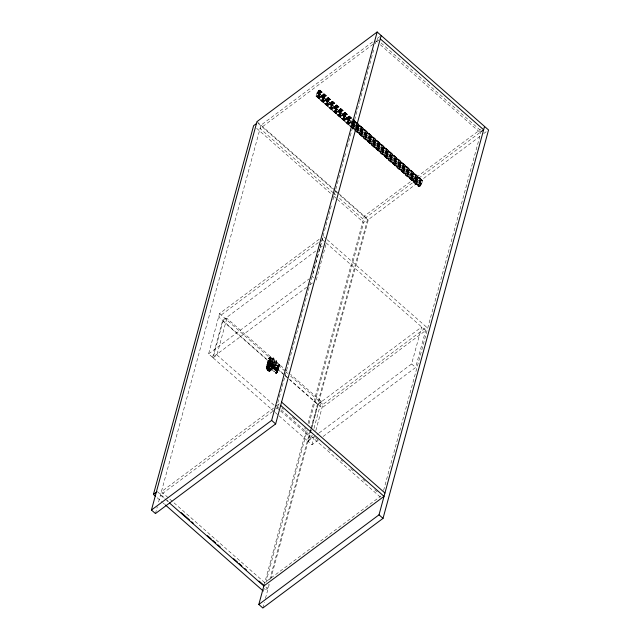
<?xml version="1.0" encoding="UTF-8"?>
<svg xmlns="http://www.w3.org/2000/svg" width="640" height="640" viewBox="0 0 640 640"><rect width="100%" height="100%" fill="white"/><g stroke="black" fill="none" stroke-linecap="round" stroke-linejoin="round"><path stroke-width="0.48" stroke-dasharray="3.2 2.4" d="M276.368 373.304L278.072 366.184L268.648 358.128L266.848 365.256L276.104 373.44L277.92 366.592C276.504 364.544 278.496 369 279.656 365.232M270.016 370.152L270.104 370.968L270.08 369.408L268.64 367.296L267.376 366.584L266.424 366.768L266.2 368.144L266.88 369.648L269.544 371.368L270.24 370.448L268.968 368.368L266.28 366.96L271.128 363.36L273.272 363.12L275.4 365.048L276.456 364.968C278.416 365.968 278.952 368.088 277.568 369.856C279.72 371.544 272.68 374.2 277.336 371.784M270.664 364.568C274.64 362.088 274.448 371.72 270.664 364.568L266.144 367.48L272.2 363.232L272.552 362.512L271.832 361.92L270.616 361.944C266.168 360.6 271.48 358.568 272.48 361.432L271.832 361.92L272.2 363.232L276.976 367.816L276.208 370.864L277.568 369.856L277.472 372.008L279.208 365.624L276.992 368.696L275.248 368.096L276.304 369.408L277.584 367.528L277.104 367.176L275.496 367.968M273.984 363.744L274.488 367.528L272.768 368.288L275.984 370.816L277.464 369.912L269.304 362.792L269.976 359.744C270.808 353.568 270.64 361.832 268.6 358.224L270.504 357.016L279.336 364.76L279.624 365.152L277.792 366.568M270.304 356.952C272.088 360.216 269.72 362.344 269.664 365.464L267.944 363.56L268.688 360.712L269.744 363.072L269.664 365.464L271.2 366.912L272.488 365.952L268.64 364.64L277.056 371.616M272.2 363.232L270.616 361.944L270.616 357.88L269.2 358.952L277.616 365.92M275.64 372.728L276.184 372.968M278.28 367.736L276.992 368.696L277.288 365.792L275.304 366.064L275.864 363.336L276.512 362.856L278.904 364.96L277.448 366.08M269.768 363.176C273.624 360.216 266.528 366.488 269.024 360.736L270.744 360.096L270.56 357.968M266.552 367.104C266.28 368.832 268.224 370.736 269.832 370.816L274.304 366.952L273.848 366.552L273.576 367.296M268.28 363.824L270.104 357.096L270.648 357.12L268.784 358.552L267.048 364.936C267.992 367.28 268.968 362.488 268.64 364.52L277.672 372.328L279.68 365.312M269.744 363.072L270.976 361.84L270.104 357.096L270.312 361.568L270.936 362.064L269.624 363.528M278.176 366.648L277.6 366.408L277.832 365.88M316.08 96.104C319.672 83.264 322.792 95.144 316.08 96.104L354.624 130.08M422.608 180.656C419.016 193.496 415.896 181.616 422.608 180.656L356.784 122.76M269.144 358.24L269.152 358.944M278.864 364.96L279.176 365.632L277.008 367.912M155.456 513.56L157.288 506.816M158.6 501.992L260.984 125.168L373.96 40.904M306.704 287.232L212.608 357.416L208.592 353.888L219.552 313.568L319.224 239.224M212.608 357.416L222.656 320.424L315.952 250.84M274.52 411.872L213.048 357.808L223 321.184L226.864 318.304L289.832 373.688M213.048 357.808L216.912 354.928L226.864 318.304M269.552 363.552L270.872 362.104C265.976 368.56 269.688 359.84 270.072 357.592L270.272 359.744L270.128 357.712L268.84 358.672M275.864 363.336L272.136 360.176L272.64 358.328L273.28 357.848L276.848 360.984L275.704 363.312L276.848 360.984M272.136 360.176L273.28 357.848M272.48 361.432L272.944 359.72L270.552 357.616M275.4 365.048L276.512 362.856M288.936 361.736L277.424 404.12L278.92 405.44M289.2 360.768L316.944 258.664M317.208 257.696L331.336 205.68M332.904 199.904L345.992 151.736M347.304 146.92L359.344 102.608M359.6 101.648L374 48.664M375.304 43.848L376.616 39.032L378.112 40.352M316.272 280.096L326.32 243.112M264.08 585.144L306.224 430.032M308.056 423.288L364.352 216.08L480.536 129.432M264.264 588.352L263.48 591.24L267.344 588.36L268.392 584.512M265.84 582.576L307.168 430.44M309 423.704L363.68 222.456L367.544 219.576L339.096 194.552M269.696 579.696L309.728 432.376M309.864 432.208L310.648 429.32M310.912 428.352L367.544 219.576M318.344 440.04L311.968 444.8L307.952 441.272L310.016 433.688M310.272 432.736L311.048 429.896M312.08 426.096L318 404.288L421.672 326.968L411.616 363.96L319.12 432.944M262.84 608L264.408 602.216M265.456 598.36L269.384 583.904M270.696 579.088L310.232 433.56M310.496 432.6L311.28 429.704M311.544 428.744L368.36 219.608L479.736 136.544M279.024 415.824L307.512 440.88L311.368 438L312.16 435.112M313.992 428.368L321.32 401.384L290.584 374.352M311.968 444.8L314.024 437.216M315.832 430.576L322.92 404.48L426.584 327.168L326.96 239.544M323.128 436.472L415.632 367.488L426.584 327.168M383.608 490.408L480.712 133.024M270.592 357.712L272.944 359.72L271.832 361.92L272.048 361.088L270.616 361.944L271.184 360.416M268.536 362.288C269.52 360.512 272.56 361.48 269.672 362.84M277.104 367.176L275.288 368.032L277.064 367.192L277.328 372.16L277.872 372.184L276.104 373.44M276.36 369.368C275.736 367.936 279.08 366.568 276.056 368.288M266.816 365.168L269.224 362.52L267.976 362.832L268.152 363.936M278.744 365.032L276.816 367.584L279.688 365.464L279.408 364.832M268.336 363.976L269.264 362.696L268.016 363.752M269.68 363.488L270.96 362.032L269.752 363.36M276.536 370.36L276.176 370.872M270.616 361.944L271.616 360.752M268.768 364.32L267.064 365.576L275.96 372.656L275.824 373.28L277.448 371.952M279.136 365.624L278.176 366.712L279.208 365.624M276.408 369.312L277.648 367.912L276.24 369.432L276.744 369.856L278.032 368.896M276.304 369.408C279.008 368.376 276.44 366.272 275.224 368.456M277.664 367.872L276.432 369.24L276.744 369.856M268.64 364.52L270.872 362.104M269.48 363.56L270.824 362.104L269.392 363.544M276.16 369.44L277.512 367.984L276.072 369.424M276.448 369.056L277.672 367.776L276.448 369.152L278.184 368.336M276.432 368.952L277.664 367.72M269.296 363.52L270.728 362.08L269.2 363.472M275.976 369.392L277.416 367.96M277.696 366.208L278.744 365.168M277.824 369.4L275.944 370.792L275.88 369.344L277.36 367.936M269.72 362.96L270.96 361.776M276.4 368.84L277.64 367.656M267.736 370.624L274.224 365.832L273.768 364.608L274.696 364.392L275.304 366.064L276.456 364.968L276.04 364.568M269.104 363.408L270.624 362.024L269.008 363.328M275.784 369.288L277.304 367.904L275.688 369.208M277.616 367.592L276.352 368.72L276.896 369.296M269.608 362.728L270.904 361.648M276.296 368.608L277.584 367.528M268.912 363.24L270.52 361.928L268.824 363.136M269.544 362.616L270.864 361.592M276.224 368.496L277.544 367.464M275.504 369.016L277.2 367.808L275.592 369.12L274.248 367.952L275.424 368.912L277.112 367.696M377.168 38.512L381.176 35.528M373.056 44.232L260.08 128.496L333.488 193.056M376.264 41.84L380.272 38.856M318.32 242.552L218.648 316.896L284.56 374.872M319.936 247.864L322.336 246.08M479.632 132.76L363.448 219.408L338.728 197.672M483.744 133.552L486.152 131.76M208.592 353.888L309.072 278.952M309.888 284.856L313.08 282.48M268.864 358.08L270.432 356.984M269 358.136L270.576 357.064M268.872 358.728L270.208 357.816M269.056 358.904L270.616 357.832M268.432 361.16L270.312 359.776M269.088 362.176L270.616 361.344L268.52 362.376L268.224 361.672L269.512 360.704M270.352 361.688L268.616 362.8L268.072 362.224L269.36 361.264M267.976 362.832L269.264 361.872M267.936 363.52L269.224 362.52M267.976 363.656L269.232 362.6M269.336 362.84L266.792 364.88L267.52 365.488L267.12 364.936M266.784 365.008L269.44 362.976M266.848 365.256L268.616 364.104M266.944 365.424L268.696 364.208L267 365.504M267.352 365.6L268.8 364.432M266.424 366.768L271.128 363.36M266.144 367.48L271.384 363.336L274.032 365.448L267.432 370.328M266.4 367.472L270.728 364.136M266.144 367.8L271.976 363.48M266.2 368.144L271.512 364.176M267.344 367.352L272.296 363.632M267.64 367.376L271.936 364.168M266.304 368.512L272.616 363.84M267.976 367.496L272.272 364.296M266.848 368.36L271.144 365.16M266.456 368.896L272.936 364.096M266.968 368.752L272.616 364.512M266.648 369.272L273.248 364.392M267.16 369.16L272.952 364.808M266.88 369.648L273.112 364.984M267.28 369.36L273.536 364.72M267.416 369.56L273.256 365.168M267.144 370L273.8 365.08M267.72 369.912L273.52 365.56M267.888 370.072L272.184 366.872M268.064 370.216L273.712 365.968M268.232 370.336L272.528 367.128M268.408 370.432L273.824 366.368M268.056 370.88L274.376 366.208M268.736 370.552L273.032 367.352M268.896 370.576L273.184 367.376M268.384 371.088L274.472 366.576M268.696 371.248L274.528 366.928L276.992 368.696M269.984 370.456L274.28 367.256M269.008 371.344L274.536 367.24M269.288 371.384L274.488 367.528M269.544 371.368L274.392 367.76L275.256 368.568L277.016 367.504L277.328 372.16M277.472 366.184L279.336 364.76M277.52 366.304L279.472 364.904M277.56 366.36L279.528 364.984M277.64 366.456L279.576 365.064M274.352 369.584L275.64 368.624M276.952 367.768L278.208 366.76M277.032 368.048L278.312 367M275.68 372.904L277.248 371.696M276.128 372.856L277.384 371.84M275.896 373.336L277.4 372.216M276.04 373.416L277.536 372.296M273.568 408.072L161.384 491.736L264.76 582.648L380.944 495.992M276.768 405.68L281.576 402.096M272.664 411.4L160.48 495.064L165.728 499.68M275.864 409.008L280.672 405.424M321.32 401.384L317.456 404.264L285.224 375.912M307.952 441.272L318.32 433.544M270.904 363.432L270.44 364.6L271.2 366.912L270.744 365.688M268.744 363.032L270.424 361.816L268.672 362.92M269.464 362.504L270.816 361.528L269.376 362.408M275.36 368.792L277.072 367.632M277.04 367.568L275.296 368.68L274.392 367.76M269.28 362.32L270.72 361.424L269.184 362.24M275.96 368.192L277.4 367.304L275.864 368.12M268.568 362.688L270.328 361.624L268.536 362.576M275.768 368.056L277.296 367.224M268.52 362.472L270.304 361.512L270.104 357.096M276.984 367.384L275.216 368.168M268.896 362.096L270.512 361.304L268.808 362.088L268.224 361.672M275.576 367.976L277.24 367.2L275.672 368.008L274.528 366.928M270.328 361.368L268.56 362.216L270.416 361.304M275.248 368.096L277.008 367.248M275.304 366.064L276.872 365.376M272.768 368.288L273.584 368.184M273.296 368.144L270.936 366.072M268.072 362.224L268.52 362.376M268.64 364.64L272.488 365.952M276.024 370.84L275.88 369.344M272.552 362.512L273.272 363.12M381.112 42.984L480.712 130.584M375.864 40.808L377.36 42.128M380.352 44.76L479.96 132.368M319.888 90.096L352.296 118.648M352.8 119.048L356.032 121.936M356.544 122.336L422.608 180.488M319.736 90.104L352.296 118.816M352.648 119.048L356.04 122.104M319.552 90.152L353.752 120.336M354.504 120.992L422.568 180.856L422.488 180.272M319.336 90.24L352.248 119.184M353 119.84L355.992 122.472M356.736 123.136L421.816 180.368M319.104 90.368L353.512 120.632M354.264 121.288L355.76 122.608M358.752 125.24L421.584 180.504M318.856 90.544L351.776 119.488M354.768 122.12L357.76 124.752M358.504 125.408L421.336 180.672M318.6 90.744L352.264 120.352M353.008 121.008L356 123.64M356.752 124.296L421.08 180.88M318.344 90.984L352.008 120.584M352.752 121.24L355.744 123.872M356.496 124.536L420.824 181.112M318.088 91.24L420.568 181.368M317.84 91.512L351.504 121.12M352.248 121.776L420.32 181.64M317.608 91.8L351.272 121.4M352.016 122.056L355.008 124.688M355.76 125.352L420.088 181.928M319.336 93.504L353 123.104M353.744 123.768L356.736 126.4M357.488 127.056L421.816 183.632M317.4 92.088L351.064 121.688M351.808 122.344L355.552 125.64M356.296 126.296L419.88 182.216M319.256 93.736L351.424 122.024M352.176 122.68L355.168 125.312M355.912 125.968L421.736 183.864M317.216 92.368L351.304 122.28M352.056 122.936L355.368 125.92M355.8 126.224L421.624 184.12M317.072 92.64L351.48 122.904M351.904 123.208L355.216 126.192M355.968 126.848L421.472 184.392M316.952 92.896L351.36 123.16M352.112 123.816L355.464 126.784M355.848 127.104L421.288 184.68M316.872 93.128L352.776 124.704M353.528 125.368L356.52 128M357.264 128.656L419.352 183.256M318.6 94.832L351.512 123.784M352.264 124.44L355.256 127.072M356 127.728L421.08 184.968M318.368 95.12L420.848 185.248M318.12 95.392L350.288 123.68M351.04 124.344L354.032 126.976M357.024 129.6L420.6 185.52M317.864 95.648L350.032 123.944M353.024 126.568L354.52 127.888M355.272 128.544L420.344 185.784M317.608 95.888L350.52 124.832M351.272 125.488L354.264 128.12M355.008 128.776L420.088 186.016M317.352 96.088L351.76 126.352M352.512 127.008L356.248 130.304M357 130.96L419.832 186.216M317.104 96.264L352.264 127.184M353.008 127.84L356 130.472M356.752 131.128L419.584 186.392M316.872 96.392L350.536 126M351.28 126.656L354.272 129.288M355.024 129.944L419.352 186.52M350.528 126.168L316.12 95.904L316.208 96.488M351.272 126.824L354.264 129.456M355.016 130.112L418.68 186.616M316.664 96.488L350.32 126.088M351.072 126.744L354.064 129.376M357.056 132.008L419.144 186.616M354.976 130.312L418.952 186.664M316.08 96.272L354.472 130.088M354.976 130.48L418.8 186.664M256.968 121.64L334.392 189.728M335.136 190.392L338.136 193.024M338.88 193.68L368.36 219.608M258.24 123.44L334.6 190.608M335.352 191.264L338.344 193.896M334.232 193.72L335.728 195.032M256.624 128.296L332.984 195.464M333.736 196.12L336.728 198.752M337.472 199.408L363.68 222.456M326.208 238.888L323.216 236.256L312.256 276.568L313.6 277.744M322.312 239.584L325.648 242.52M326.056 242.872L425.68 330.496L322.016 407.808L289.808 379.48M411.616 363.96L415.632 367.488M272.64 358.328L276.2 361.464M272.784 359.696L276.344 362.832M219.552 313.568L285.464 371.544M286.216 372.2L287.712 373.52M290.712 376.152L322.92 404.48M285.312 375.528L289.056 378.824M223 321.184L284.472 375.256M273.672 367.216L274.128 367.616M281.92 408.072L283.416 409.392M292.4 417.296L295.4 419.928M304.384 427.832L305.88 429.152M315.616 437.712L318.616 440.344M328.352 448.912L330.6 450.888M341.08 460.104L342.576 461.424M350.816 468.672L354.56 471.96M362.8 479.208L365.048 481.184M374.784 489.744L377.776 492.384M275.92 405.24L278.168 407.216M281.16 409.848L380.768 497.456M216.912 354.928L276.136 407.016M276.888 407.672L279.888 410.312M280.632 410.968L311.368 438M275.272 412.528L278.272 415.168M157.296 491.568L166.28 499.472M167.024 500.128L168.52 501.448M265.848 587.048L267.344 588.36M166.472 500.336L167.976 501.656M157.176 497.744L162.416 502.352M163.16 503.016L164.656 504.328M320.008 90.144L320.096 90.728M277.472 372.008L277.272 369.856L277.416 371.896M270.072 357.592L270.08 359.688"/><path stroke-width="0.96" d="M155.672 496.424L153.432 494.456L253.624 125.664L256.72 123.36M381.176 35.528L275.648 423.92L155.456 513.56L151.448 510.032L256.968 121.64L377.16 32L488.552 129.968L383.032 518.36L262.84 608L258.824 604.472L264.064 585.2M151.448 510.032L271.64 420.392L377.16 32M258.824 604.472L379.016 514.832L484.544 126.44M480.432 132.16L483.64 129.768L380.272 38.856M153.432 494.456L156.52 492.144M281.576 402.096L384.944 493.008M280.672 405.424L384.04 496.336L263.856 585.976L169.472 502.968M271.64 420.392L275.648 423.92M379.016 514.832L383.032 518.36M181.248 512.64L189.488 519.888M191.728 521.856L193.224 523.176M207.456 535.688L211.192 538.976M212.696 540.296L215.688 542.928M217.936 544.904L220.176 546.88M233.656 558.736L237.4 562.024M238.896 563.344L241.888 565.976M244.888 568.608L246.384 569.928M259.112 581.12L264.352 585.728M165.408 504.984L262.736 590.584"/></g></svg>
